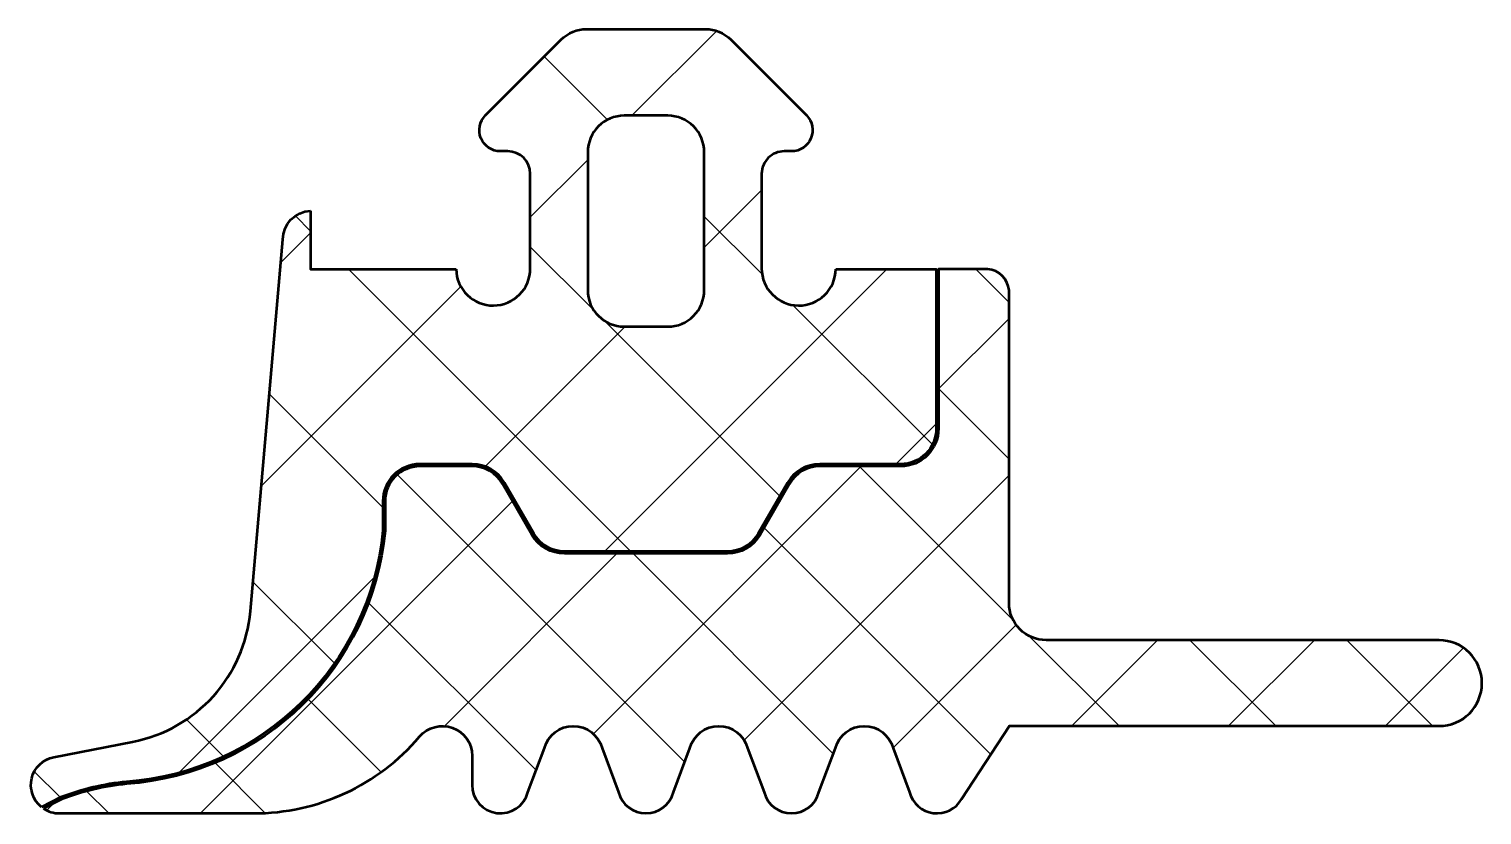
# Model space of a CAD drawing. Extents: x -3.9 to 16.1, y -8 to 2.8.
import ezdxf

# ---------------------------------------------------------------- set-up
doc = ezdxf.new("R2010")
doc.units = 0
for name, color, linetype, lineweight in [('0S-Alu contour', 7, 'Continuous', 50), ('0S-EPDM contour', 22, 'Continuous', 50), ('0S-EPDM hatch', 25, 'Continuous', 25), ('0S-PT contour', 91, 'Continuous', 50), ('0S-PT hatch', 103, 'Continuous', 25)]:
    doc.layers.add(name, color=color, linetype=linetype, lineweight=lineweight)

# ---------------------------------------------------------------- blocks, each defined once
blk = doc.blocks.new('284331__8D5C592F_43FB_4391_9194_37CA0B2388BF_')
at = {"layer": '0S-EPDM hatch'}
h = blk.add_hatch(dxfattribs=at)
h.set_pattern_fill('ANSI37', color=256, scale=0.625, angle=90, style=0)
h.set_pattern_definition([(135, (0, 0), (-1.403165018917055, -1.403165018917055), []), (225, (0, 0), (1.403165018917055, -1.403165018917055), [])])
edge = h.paths.add_edge_path()
edge.add_arc((6.699959999996263, -0.499993618533847), 0.5100000000278327, 180, 358.8803369577927)
edge.add_line((7.209862623160706, -0.5099593055854064), (8.589996225784684, -0.5099593055854096))
edge.add_line((8.589996225784684, -0.5099593055854096), (8.589996225784684, -2.699961662931922))
edge.add_ellipse((8.099996225784688, -2.699961662931924), major_axis=(-0.4899999999999967, 0), ratio=1, start_angle=90, end_angle=180, ccw=False)
edge.add_line((8.099996225784688, -3.189961662931922), (6.988673649197849, -3.189961662931922))
edge.add_arc((6.98867364919785, -3.699961662931919), 0.5099999999999972, 90.0000000000001, 149.9999999999983)
edge.add_line((6.547000693267796, -3.444961662931906), (6.142855504835013, -4.144961662931944))
edge.add_ellipse((5.718503056980587, -3.899961662931902), major_axis=(-0.4900000000000652, 0), ratio=1, start_angle=89.99999999999687, end_angle=149.9999999999989, ccw=False)
edge.add_line((5.71850305698056, -4.389961662931967), (3.481493209285901, -4.389961662931852))
edge.add_ellipse((3.481493209285928, -3.899961662931831), major_axis=(-0.4900000000000216, 0), ratio=1, start_angle=30.000000000001478, end_angle=89.99999999999687, ccw=False)
edge.add_line((3.057140761431541, -4.144961662931852), (2.652995572998811, -3.444961662931905))
edge.add_arc((2.211322617068761, -3.699961662931912), 0.5099999999999913, 30.0000000000014, 89.99999999999991)
edge.add_line((2.211322617068762, -3.189961662931921), (1.49281966082649, -3.189961662931922))
edge.add_arc((1.49281966082649, -3.699961662931923), 0.5100000000000012, 90.00000000000003, 180)
edge.add_line((0.9828196608264897, -3.699961662931923), (0.9828196608264896, -4.103885770767536))
edge.add_ellipse((-2.814543538414976, -3.751786019024699), major_axis=(-3.813651990170412, 0), ratio=1, start_angle=94.1015912067615, end_angle=174.7025578188439, ccw=False)
edge.add_arc((-2.206222776987921, -10.97851023507466), 3.439247738528341, 95.598945131984, 111.0618243689975)
edge.add_line((-3.442202812101587, -7.76902766622143), (-3.709675560868574, -7.903288116296333))
edge.add_ellipse((-3.464705999999988, -7.599824403114488), major_axis=(-0.3900003986796182, 0), ratio=1, start_angle=-78.98943755489302, end_angle=51.087970671022504, ccw=False)
edge.add_line((-3.539192158421755, -7.217003135191938), (-2.456361272663498, -7.006473169945242))
edge.add_arc((-2.839973321587606, -5.033419243687709), 2.010000000000004, 281.0024964321014, 354.9921164474792)
edge.add_line((-0.8376461015040144, -5.208877796378414), (-0.3900035777275384, -0.100396069616365))
edge.add_ellipse((-1.6990784221e-06, -0.0999661180767409), major_axis=(-0.390002115645757, 0), ratio=1, start_angle=-88.530637722775, end_angle=0.06316482044059057, ccw=False)
edge.add_line((-0.0100022888183289, 0.2899077569303186), (-0.0100022888183276, -0.5099593055854097))
edge.add_line((-0.0100022888183276, -0.5099593055854097), (1.990076486469032, -0.509959305585409))
edge.add_arc((2.499978999882194, -0.4999879999987797), 0.510000000117806, 181.1202943750653, 360)
edge.add_line((3.009979, -0.4999879999987798), (3.009978999999999, 0.7999879999999862))
edge.add_arc((2.699978999999999, 0.7999879999999858), 0.3100000000000005, 0, 90)
edge.add_line((2.699978999999999, 1.109987999999986), (2.599953999999581, 1.109987999999985))
edge.add_ellipse((2.599982191299783, 1.400003376171333), major_axis=(-0.290015377541533, 0), ratio=1, start_angle=-44.996685542070395, end_angle=89.99443049352482, ccw=False)
edge.add_line((2.394898488497324, 1.605063352898609), (3.435462915214441, 2.646360375897613))
edge.add_ellipse((3.782067141974667, 2.299999999999985), major_axis=(-0.4900000000000002, 0), ratio=1, start_angle=270, end_angle=315.0201621044238, ccw=False)
edge.add_line((3.782067141974667, 2.789999999999985), (5.418115582841874, 2.789999999999985))
edge.add_ellipse((5.418115582841875, 2.300000000000001), major_axis=(-0.4899999999999843, 0), ratio=1, start_angle=224.9723007764969, end_angle=270.0000000000001, ccw=False)
edge.add_line((5.764765369459812, 2.646314777966122), (6.805007514559843, 1.605066351469035))
edge.add_ellipse((6.59995168038025, 1.399993075323505), major_axis=(-0.2900050753351564, 0), ratio=1, start_angle=90.0005107152839, end_angle=225.0024366742299, ccw=False)
edge.add_line((6.599954265387831, 1.10998799999987), (6.499960000000363, 1.109987999999986))
edge.add_arc((6.499959999999999, 0.7999879999999884), 0.3099999999999985, 89.99999999993268, 180)
edge.add_line((6.189960000000001, 0.7999879999999882), (6.18995999996843, -0.499993618533847))
edge = h.paths.add_edge_path()
edge.add_arc((4.899982815130774, -0.8000218151307894), 0.499990184965563, 270.0000000091995, 360.0011247530543)
edge.add_line((5.399972999999999, -0.8000120000014302), (5.399973, 1.099988000010437))
edge.add_arc((4.8999916374148, 1.100006637414786), 0.4999813629325666, 359.9978642311703, 450.0021357690007)
edge.add_line((4.89997300000896, 1.599987999999987), (4.299966000001462, 1.599987999999986))
edge.add_arc((4.2999473625852, 1.100006637414785), 0.4999813629325666, 89.99786422980486, 180.002135771048)
edge.add_line((3.799966, 1.09998799999108), (3.799965999903661, -0.8000218151307887))
edge.add_arc((4.299956184869225, -0.8000218151307887), 0.499990184965564, 180, 270)
edge.add_line((4.299956184869225, -1.300012000096352), (4.899982815211053, -1.300012000096352))
at = {"layer": '0S-Alu contour', "color": 7}
for points in [[(4.89997300000896, 1.599987999999987), (4.299966000001462, 1.599987999999986)], [(3.799966, 1.09998799999108), (3.799965999903661, -0.8000218151307887)], [(5.399972999999999, -0.8000120000014302), (5.399973, 1.099988000010436)], [(4.299956184869225, -1.300012000096352), (4.899982815211053, -1.300012000096352)]]:
    blk.add_lwpolyline(points, dxfattribs=at)
for centre, radius, start, end in [((4.2999473625852, 1.100006637414785), 0.4999813629325666, 89.99786422980486, 180.002135771048), ((4.8999916374148, 1.100006637414786), 0.4999813629325666, 359.9978642311703, 90.00213576900074), ((4.299956184869225, -0.8000218151307887), 0.499990184965564, 180, 270), ((4.899982815130774, -0.8000218151307894), 0.499990184965563, 270.0000000091995, 0.0011247530543564)]:
    blk.add_arc(centre, radius, start, end, dxfattribs=at)
at = {"layer": '0S-EPDM contour', "color": 7}
for points in [[(2.394898488497324, 1.605063352898609), (3.435462915214441, 2.646360375897613)], [(3.782067141974667, 2.789999999999985), (5.418115582841874, 2.789999999999985)], [(5.764765369459812, 2.646314777966122), (6.805007514559843, 1.605066351469035)], [(2.699978999999999, 1.109987999999986), (2.599953999999581, 1.109987999999985)], [(6.599954265387831, 1.10998799999987), (6.499960000000363, 1.109987999999986)], [(3.009979, -0.4999879999987798), (3.009978999999999, 0.7999879999999862)], [(6.189960000000001, 0.7999879999999882), (6.18995999996843, -0.4999936185338468)], [(-0.0100022888183289, 0.2899077569303186), (-0.0100022888183276, -0.5099593055854097), (1.990076486469032, -0.509959305585409)], [(-0.8376461015040144, -5.208877796378414), (-0.3900035777275384, -0.100396069616365)], [(7.209862623160706, -0.5099593055854064), (8.589996225784684, -0.5099593055854096), (8.589996225784684, -2.699961662931922)], [(2.211322617068762, -3.189961662931921), (1.49281966082649, -3.189961662931922)], [(8.099996225784688, -3.189961662931922), (6.988673649197849, -3.189961662931922)], [(3.057140761431541, -4.144961662931852), (2.652995572998811, -3.444961662931905)], [(6.547000693267796, -3.444961662931906), (6.142855504835013, -4.144961662931944)], [(0.9828196608264897, -3.699961662931923), (0.9828196608264896, -4.103885770767536)], [(5.71850305698056, -4.389961662931967), (3.481493209285901, -4.389961662931852)], [(-3.539192158421755, -7.217003135191938), (-2.456361272663498, -7.006473169945242)], [(-3.442202812101587, -7.76902766622143), (-3.709675560868574, -7.903288116296333)]]:
    blk.add_lwpolyline(points, dxfattribs=at)
at = {"layer": '0S-EPDM contour', "color": 7, "extrusion": (0, 0, -1)}
for centre, radius, start, end in [((-3.782067141974667, 2.299999999999985), 0.4900000000000002, 44.9798378955762, 90), ((-5.418115582841875, 2.300000000000001), 0.4899999999999843, 89.99999999999991, 135.0276992235031), ((-2.599982191299783, 1.400003376171333), 0.290015377541533, 270.0055695064752, 44.99668554207038), ((-6.59995168038025, 1.399993075323505), 0.2900050753351564, 134.9975633257701, 269.9994892847161), ((1.6990784221e-06, -0.0999661180767409), 0.390002115645757, 359.9368351795594, 88.53063772277504), ((-8.099996225784688, -2.699961662931924), 0.4899999999999967, 180, 270), ((2.814543538414976, -3.751786019024699), 3.813651990170412, 185.2974421811562, 265.8984087932385), ((-3.481493209285928, -3.899961662931831), 0.4900000000000216, 270.0000000000031, 329.9999999999986), ((-5.718503056980587, -3.899961662931902), 0.4900000000000652, 210.0000000000012, 270.0000000000031), ((3.464705999999988, -7.599824403114488), 0.3900003986796182, 308.9120293289775, 78.98943755489304)]:
    blk.add_arc(centre, radius, start, end, dxfattribs=at)
at = {"layer": '0S-EPDM contour', "color": 7}
for centre, radius, start, end in [((2.699978999999999, 0.7999879999999858), 0.3100000000000005, 0, 90), ((6.499959999999999, 0.7999879999999884), 0.3099999999999985, 89.99999999993268, 180), ((2.499978999882194, -0.4999879999987797), 0.510000000117806, 181.1202943750653, 0), ((6.699959999996263, -0.499993618533847), 0.5100000000278327, 180, 358.8803369577927), ((1.49281966082649, -3.699961662931923), 0.5100000000000012, 90.00000000000003, 180), ((2.211322617068761, -3.699961662931912), 0.5099999999999913, 30.0000000000014, 89.99999999999991), ((6.98867364919785, -3.699961662931919), 0.5099999999999972, 90.0000000000001, 149.9999999999983), ((-2.839973321587606, -5.033419243687709), 2.010000000000004, 281.0024964321014, 354.9921164474792), ((-2.206222776987921, -10.97851023507466), 3.439247738528341, 95.598945131984, 111.0618243689975)]:
    blk.add_arc(centre, radius, start, end, dxfattribs=at)
blk = doc.blocks.new('284331__D352F879_3329_43EF_889F_36F1C709D152_')
at = {"layer": '0S-PT hatch'}
h = blk.add_hatch(dxfattribs=at)
h.set_pattern_fill('ANSI37', color=256, scale=0.48, angle=90, style=0)
h.set_pattern_definition([(135, (0, 0), (-1.077630734528298, -1.077630734528298), []), (225, (0, 0), (1.077630734528298, -1.077630734528298), [])])
edge = h.paths.add_edge_path()
edge.add_arc((8.599998551053831, -7.599826768215393), 0.3899988397287802, 194.9290352762892, 330.0407001437007)
edge.add_line((8.937885886612891, -7.794586218457459), (9.594862359218531, -6.789400788626018))
edge.add_line((9.594862359218531, -6.789400788626018), (15.50025711055353, -6.789400788626015))
edge.add_arc((15.50025711068683, -6.199402314504923), 0.5899984741210922, 269.9999999870552, 449.9996762068517)
edge.add_line((15.50026044491956, -5.609403840393253), (10.10029367517366, -5.609373322805545))
edge.add_ellipse((10.10003723362949, -5.099629819546575), major_axis=(-0.5097435677642173, 0), ratio=1, start_angle=-0.02940166829591817, end_angle=90.0288243338839, ccw=False)
edge.add_line((9.590293732980404, -5.099368241629932), (9.589996214484096, -0.8003805461237805))
edge.add_arc((9.272546437954881, -0.8274090529332941), 0.3185983377213382, 4.866575929873693, 85.13336221112434)
edge.add_line((9.29957528749689, -0.5099593055854099), (8.619996225784684, -0.5099593055854096))
edge.add_line((8.619996225784684, -0.5099593055854096), (8.619996225784686, -2.699961662931922))
edge.add_ellipse((8.099996225784688, -2.699961662931923), major_axis=(-0.5199999999999978, 0), ratio=1, start_angle=90, end_angle=180, ccw=False)
edge.add_line((8.099996225784688, -3.219961662931921), (6.988673649197849, -3.219961662931921))
edge.add_arc((6.988673649197851, -3.69996166293192), 0.4799999999999987, 90.00000000000021, 149.9999999999981)
edge.add_line((6.572981455381329, -3.459961662931907), (6.168836266948546, -4.159961662931944))
edge.add_ellipse((5.718503056980586, -3.899961662931904), major_axis=(-0.5200000000000653, 0), ratio=1, start_angle=89.99999999999687, end_angle=149.999999999999, ccw=False)
edge.add_line((5.718503056980559, -4.419961662931968), (3.4814932092859, -4.419961662931852))
edge.add_ellipse((3.481493209285928, -3.899961662931831), major_axis=(-0.5200000000000204, 0), ratio=1, start_angle=30.000000000001478, end_angle=89.99999999999687, ccw=False)
edge.add_line((3.031159999318008, -4.159961662931853), (2.627014810885278, -3.459961662931905))
edge.add_arc((2.211322617068762, -3.699961662931909), 0.4799999999999896, 30.00000000000129, 90)
edge.add_line((2.211322617068762, -3.21996166293192), (1.49281966082649, -3.219961662931921))
edge.add_arc((1.492819660826492, -3.699961662931923), 0.4800000000000018, 90.00000000000021, 180)
edge.add_line((1.012819660826489, -3.699961662931923), (1.012819660826489, -4.105270902199507))
edge.add_ellipse((-2.814543538414979, -3.7517860190247), major_axis=(-3.843651990170416, 0), ratio=1, start_angle=94.1074592679949, end_angle=174.72328647082, ccw=False)
edge.add_arc((-2.206222776987941, -10.97851023507458), 3.409247738528256, 95.60550622486161, 111.0372506996856)
edge.add_line((-3.430056933710784, -7.796498277287723), (-3.682611746206185, -7.923270529603247))
edge.add_arc((-3.464705999999983, -7.599824403114472), 0.390000398679635, 236.0318399252875, 270.0819252425918)
edge.add_line((-3.464148352182693, -7.989824403113428), (-0.7922876696079251, -7.989824802600185))
edge.add_arc((-0.7922872225583277, -4.999852783973208), 2.98997201862701, 269.9999914333462, 319.6800643577137)
edge.add_ellipse((1.799998878463351, -7.199822398077917), major_axis=(-0.410000559576258, 0), ratio=1, start_angle=180, end_angle=319.68006435771343, ccw=False)
edge.add_line((2.209999438039609, -7.199822398077917), (2.209999438035592, -7.599824955041062))
edge.add_arc((2.59999820028582, -7.599824955041063), 0.3899987622502272, 180, 345.0706894122534)
edge.add_line((2.976832325158845, -7.700299214868596), (3.204095047870603, -7.093237852863422))
edge.add_ellipse((3.599998092651397, -7.199823623842979), major_axis=(-0.4099996920023362, 0), ratio=1, start_angle=195.0680144755988, end_angle=344.9319855244021, ccw=False)
edge.add_line((3.99590113743219, -7.093237852863416), (4.223163865916831, -7.700299230288966))
edge.add_arc((4.599998092651411, -7.599826277967654), 0.3899985238264494, 194.929121127093, 345.0708788729052)
edge.add_line((4.976832319385987, -7.700299230288977), (5.204095047870633, -7.093237852863417))
edge.add_ellipse((5.599998092651413, -7.199823623842983), major_axis=(-0.409999692002324, 0), ratio=1, start_angle=195.0680144755984, end_angle=344.9319855244002, ccw=False)
edge.add_line((5.995901137432195, -7.093237852863427), (6.223163865916828, -7.700299230288959))
edge.add_arc((6.599998092651411, -7.599826277967656), 0.3899985238264497, 194.9291211270917, 345.0708788729067)
edge.add_line((6.976832319385991, -7.70029923028897), (7.204095047870624, -7.093237852863434))
edge.add_ellipse((7.599998092651408, -7.199823623842989), major_axis=(-0.4099996920023253, 0), ratio=1, start_angle=195.0680144756016, end_angle=344.93198552440197, ccw=False)
edge.add_line((7.995901137432186, -7.09323785286341), (8.223163868533838, -7.700299237279571))
at = {"layer": '0S-PT contour', "color": 7}
for points in [[(9.29957528749689, -0.5099593055854099), (8.619996225784684, -0.5099593055854096), (8.619996225784686, -2.699961662931922)], [(9.590293732980404, -5.099368241629932), (9.589996214484096, -0.8003805461237806)], [(2.211322617068762, -3.21996166293192), (1.49281966082649, -3.219961662931921)], [(8.099996225784688, -3.219961662931921), (6.988673649197849, -3.219961662931921)], [(3.031159999318008, -4.159961662931853), (2.627014810885278, -3.459961662931905)], [(6.572981455381329, -3.459961662931907), (6.168836266948546, -4.159961662931944)], [(1.012819660826489, -3.699961662931923), (1.012819660826489, -4.105270902199507)], [(5.718503056980559, -4.419961662931968), (3.4814932092859, -4.419961662931852)], [(15.50026044491956, -5.609403840393253), (10.10029367517366, -5.609373322805545)], [(8.937885886612891, -7.794586218457459), (9.594862359218531, -6.789400788626018), (15.50025711055353, -6.789400788626015)], [(2.976832325158845, -7.700299214868596), (3.204095047870603, -7.093237852863422)], [(3.99590113743219, -7.093237852863416), (4.223163865916831, -7.700299230288966)], [(4.976832319385987, -7.700299230288977), (5.204095047870633, -7.093237852863417)], [(5.995901137432195, -7.093237852863427), (6.223163865916828, -7.700299230288959)], [(6.976832319385991, -7.70029923028897), (7.204095047870624, -7.093237852863434)], [(7.995901137432186, -7.09323785286341), (8.223163868533838, -7.700299237279571)], [(2.209999438039609, -7.199822398077917), (2.209999438035592, -7.599824955041062)], [(-3.430056933710784, -7.796498277287723), (-3.682611746206185, -7.923270529603247)], [(-3.464148352182693, -7.989824403113428), (-0.7922876696079254, -7.989824802600185)]]:
    blk.add_lwpolyline(points, dxfattribs=at)
for centre, radius, start, end in [((9.272546437954881, -0.8274090529332941), 0.3185983377213382, 4.866575929873693, 85.13336221112434), ((1.492819660826492, -3.699961662931923), 0.4800000000000018, 90.00000000000021, 180), ((2.211322617068762, -3.699961662931909), 0.4799999999999896, 30.00000000000129, 90), ((6.988673649197851, -3.69996166293192), 0.4799999999999987, 90.00000000000021, 149.9999999999981), ((15.50025711068683, -6.199402314504923), 0.5899984741210922, 269.9999999870552, 89.99967620685167), ((-0.7922872225583277, -4.999852783973208), 2.98997201862701, 269.9999914333462, 319.6800643577137), ((-2.206222776987941, -10.97851023507458), 3.409247738528256, 95.60550622486161, 111.0372506996856), ((2.59999820028582, -7.599824955041063), 0.3899987622502272, 180, 345.0706894122534), ((4.599998092651411, -7.599826277967654), 0.3899985238264494, 194.929121127093, 345.0708788729052), ((6.599998092651411, -7.599826277967656), 0.3899985238264497, 194.9291211270917, 345.0708788729067), ((8.599998551053831, -7.599826768215393), 0.3899988397287802, 194.9290352762892, 330.0407001437007), ((-3.464705999999983, -7.599824403114472), 0.390000398679635, 236.0318399252875, 270.0819252425918)]:
    blk.add_arc(centre, radius, start, end, dxfattribs=at)
at = {"layer": '0S-PT contour', "color": 7, "extrusion": (0, 0, -1)}
for centre, radius, start, end in [((-8.099996225784688, -2.699961662931923), 0.5199999999999978, 180, 270), ((2.814543538414979, -3.7517860190247), 3.843651990170416, 185.27671352918, 265.8925407320051), ((-3.481493209285928, -3.899961662931831), 0.5200000000000204, 270.0000000000031, 329.9999999999986), ((-5.718503056980586, -3.899961662931904), 0.5200000000000653, 210.0000000000011, 270.0000000000031), ((-10.10003723362949, -5.099629819546575), 0.5097435677642173, 269.9711756661161, 0.0294016682958664), ((-1.799998878463351, -7.199822398077917), 0.4100005595762581, 40.31993564228655, 180), ((-3.599998092651397, -7.199823623842979), 0.4099996920023362, 15.06801447559792, 164.9319855244012), ((-5.599998092651413, -7.199823623842983), 0.4099996920023241, 15.06801447559978, 164.9319855244016), ((-7.599998092651408, -7.199823623842989), 0.4099996920023253, 15.06801447559806, 164.9319855243984)]:
    blk.add_arc(centre, radius, start, end, dxfattribs=at)
blk = doc.blocks.new('284331__877D06C5_1AAC_460F_B8DD_32541DA99100_')
at = {"layer": '0S-EPDM contour', "color": 7}
blk.add_blockref('284331__8D5C592F_43FB_4391_9194_37CA0B2388BF_', (0, 0), dxfattribs=at)
at = {"layer": '0S-PT contour', "color": 7}
blk.add_blockref('284331__D352F879_3329_43EF_889F_36F1C709D152_', (0, 0), dxfattribs=at)

msp = doc.modelspace()

# ---------------------------------------------------------------- block references
at = {"layer": '0S-Alu contour', "color": 7}
msp.add_blockref('284331__877D06C5_1AAC_460F_B8DD_32541DA99100_', (0, 0), dxfattribs=at)

doc.saveas('drawing.dxf')
